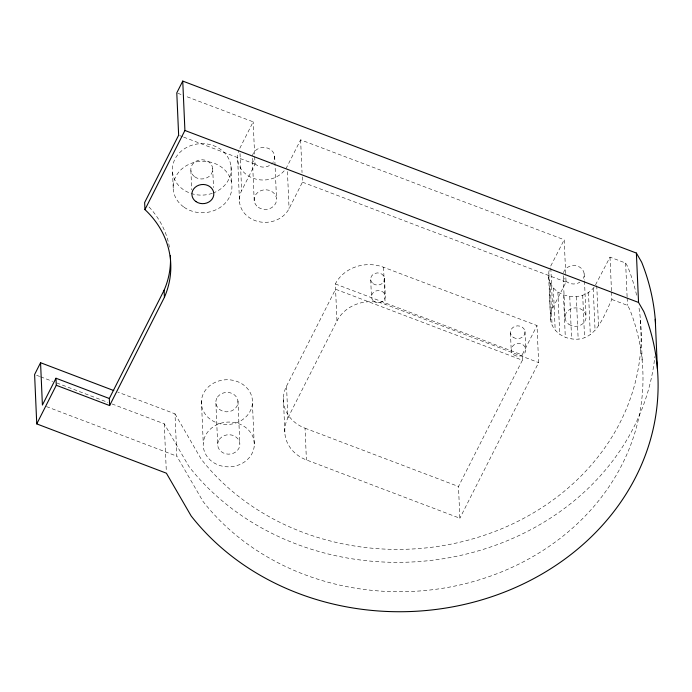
<?xml version="1.0" encoding="UTF-8"?>
<svg xmlns="http://www.w3.org/2000/svg" width="692" height="692" viewBox="0 0 692 692"><rect width="100%" height="100%" fill="white"/><g stroke="black" fill="none" stroke-linecap="round" stroke-linejoin="round"><path stroke-width="0.52" stroke-dasharray="3.46 2.59" d="M611.529 292.059L611.849 299.463C603.658 316.339 595.622 342.583 571.609 338.881C561.506 337.584 551.965 330.11 550.538 319.643L548.695 277.319L548.868 271.575L550.105 267.882M550.538 319.643L548.868 271.575M550.711 313.9L552.579 308.364L566.047 282.085L565.719 274.681M239.804 148.287L253.177 121.844L184.833 95.937M302.231 176.867L302.456 182.16L289.066 208.629A25.959 22.724 -2.5 0 1 254.794 220.489A25.959 22.724 -2.5 0 1 241.646 190.611L255.028 164.177L253.177 121.844M565.675 273.625L564.196 239.761L300.613 139.827L287.215 166.296A25.959 22.724 -2.5 0 1 253.99 178.536A25.959 22.724 -2.5 0 1 238.974 150.129M286.531 386.153L335.568 289.23L522.382 360.221L458.485 486.502L459.869 518.247L306.418 459.938A36.529 31.979 -2.5 0 1 287.915 417.899L286.531 386.153A36.529 31.979 -2.5 0 0 305.034 428.192L306.418 459.938M287.915 417.899L336.961 320.976L335.343 283.945A36.529 31.979 -2.5 0 1 383.558 267.25L537.009 325.56L538.627 362.591L459.869 518.247M522.382 360.221L522.149 354.927L537.009 325.56M636.588 295.19A240.894 210.896 -2.5 0 0 627.687 266.593L625.637 263.055L610.007 257.139L594.947 285.96M550.728 266.039L564.196 239.761M548.695 277.319C551.671 298.321 582.776 303.278 594.376 286.782M611.849 299.463L627.488 305.38L629.538 308.926A240.894 210.896 -2.5 0 1 510.549 568.037A240.894 210.896 -2.5 0 1 203.076 501.501L176.832 456.166L174.99 413.842L117.804 392.096M177.801 93.264L183.83 95.557M179.643 135.597L182.662 136.739M183.665 137.12L255.028 164.177M302.456 182.16L566.047 282.085M335.343 283.945L522.149 354.927M336.961 320.976A36.529 31.979 -2.5 0 1 385.176 304.29L538.627 362.591M305.034 428.192L458.485 486.502M36.607 375.289L39.626 376.431M40.629 376.811L52.687 381.404M56.709 382.927L107.961 402.415M111.983 403.946L164.238 423.815L188.994 466.598A255.694 223.845 -2.5 0 0 464.176 554.586A255.694 223.845 -2.5 0 0 654.848 356.57M46.416 406.576L176.832 456.166M174.99 413.842L201.225 459.177A240.894 210.896 -2.5 0 0 487.064 534.336A240.894 210.896 -2.5 0 0 638.82 306.729M640.489 320.379L642.332 362.703M625.637 263.055L627.116 296.92M627.16 297.975L627.488 305.38M610.007 257.139L611.486 290.995M596.755 285.614L598.511 325.82M593.234 288.434L595.085 330.759M588.477 292.439L590.319 334.764M584.178 273.695L584.455 280.044M584.498 281.108L586.02 316.028M582.707 295.233L584.55 337.566M576.324 296.643L578.166 338.968M569.758 296.557L571.609 338.881M565.07 318.164L563.219 275.84A10.536 9.23 -2.5 0 0 579.887 282.172M563.47 294.991L565.312 337.315M557.873 292.041L559.716 334.366M553.349 287.915L555.2 330.24M550.823 268.159L552.579 308.364M550.226 282.898L552.069 325.223M524.986 331.494L525.756 349.131M510.462 332.973L511.232 350.61M384.527 278.296L385.297 295.925M383.558 267.25L385.176 304.29M370.704 279.706L371.474 297.335M300.613 139.827L302.041 172.637M287.448 171.59L289.066 208.629M274.655 156.15L276.506 198.483M283.383 398.358L284.957 434.282M254.215 200.758L252.364 158.425A11.21 9.818 -2.5 0 0 260.322 166.737A11.21 9.818 -2.5 0 0 272.215 163.381M252.433 403.332A25.569 22.386 -2.5 0 1 212.712 420.874A25.569 22.386 -2.5 0 1 215.627 382.148A25.569 22.386 -2.5 0 1 252.433 403.332L254.284 445.657A25.569 22.386 -2.5 0 1 214.563 463.199A25.569 22.386 -2.5 0 1 217.478 424.473A25.569 22.386 -2.5 0 1 254.284 445.657M240.037 153.572L241.646 190.611M237.702 159.93L239.544 202.254M231.016 166.391L231.785 184.029M237.962 400.988L239.813 443.321M212.669 168.268L213.517 187.593M215.887 403.246L217.729 445.57M201.415 400.902L203.266 443.235M190.88 170.492L191.719 189.816M172.533 172.36L173.303 189.997M164.238 423.815L166.305 471.053M149.048 206.969A96.517 84.502 -2.5 0 1 168.294 241.88M168.744 243.8A96.517 84.502 -2.5 0 1 169.652 248.644M252.442 155.864A11.21 9.818 -2.5 0 1 267.622 148.114A11.21 9.818 -2.5 0 1 272.795 162.689M563.478 272.639A10.536 9.23 -2.5 0 1 577.128 266.005A10.536 9.23 -2.5 0 1 583.321 278.426M212.306 193.31A29.41 25.742 -2.5 0 1 172.68 165.959A29.41 25.742 -2.5 0 1 219.71 148.789A29.41 25.742 -2.5 0 1 213.318 192.947M216.786 398.263L215.965 400.703A11.107 9.723 -2.5 0 0 223.767 411.472A11.107 9.723 -2.5 0 0 237.062 405.97L237.884 403.531A11.107 9.723 -2.5 0 0 230.081 392.762A11.107 9.723 -2.5 0 0 216.786 398.263M218.629 440.588L217.807 443.036A11.107 9.723 -2.5 0 0 225.618 453.796A11.107 9.723 -2.5 0 0 238.913 448.295L239.735 445.856A11.107 9.723 -2.5 0 0 231.924 435.095A11.107 9.723 -2.5 0 0 218.629 440.588M184.037 207.211A29.41 25.742 -2.5 0 0 231.578 190.75A29.41 25.742 -2.5 0 0 192.013 163.078A29.41 25.742 -2.5 0 0 184.037 207.211M513.127 337.255A7.309 6.392 -2.5 0 0 524.934 333.163A7.309 6.392 -2.5 0 0 515.107 326.287A7.309 6.392 -2.5 0 0 513.127 337.255M373.239 283.772A6.946 6.081 -2.5 0 0 384.475 279.879A6.946 6.081 -2.5 0 0 375.125 273.34A6.946 6.081 -2.5 0 0 373.239 283.772M513.897 354.892A7.309 6.392 -2.5 0 0 525.704 350.801A7.309 6.392 -2.5 0 0 515.877 343.924A7.309 6.392 -2.5 0 0 513.897 354.892M374.009 301.409A6.946 6.081 -2.5 0 0 385.245 297.517A6.946 6.081 -2.5 0 0 375.894 290.977A6.946 6.081 -2.5 0 0 374.009 301.409M568.911 324.332A10.536 9.23 -2.5 0 0 585.951 318.432A10.536 9.23 -2.5 0 0 571.774 308.52A10.536 9.23 -2.5 0 0 568.911 324.332M258.306 207.315A11.21 9.818 -2.5 0 0 276.428 201.043A11.21 9.818 -2.5 0 0 261.342 190.49A11.21 9.818 -2.5 0 0 258.306 207.315M194.876 176.91A10.96 9.593 -2.5 0 0 212.591 170.768A10.96 9.593 -2.5 0 0 197.851 160.458A10.96 9.593 -2.5 0 0 194.876 176.91"/><path stroke-width="1.04" d="M113.791 390.573L40.56 362.72L34.6 374.519L36.754 423.902L166.391 473.198L191.156 515.972A255.694 223.845 -2.5 0 0 517.512 586.6A255.694 223.845 -2.5 0 0 643.811 311.564L638.543 302.447L636.38 253.064L182.749 81.085L176.789 92.884L178.64 135.217L144.637 202.557L144.948 209.615A96.517 84.502 -2.5 0 1 164.419 297.283L109.639 405.555L56.286 385.28L55.974 378.23L109.327 398.497L109.639 405.555M144.948 209.615L184.911 130.468L182.749 81.085M55.974 378.23L42.402 405.054L40.56 362.72M36.754 423.902L56.286 385.28M109.327 398.497L164.108 290.225A96.517 84.502 -2.5 0 0 170.379 255.478M184.911 130.468L638.543 302.447M636.38 253.064L641.657 262.182A255.694 223.845 -2.5 0 1 655.558 323.484M655.246 319.272L657.4 368.646M164.108 290.225L164.419 297.283M195.957 201.597A10.96 9.593 -2.5 0 0 213.672 195.464A10.96 9.593 -2.5 0 0 198.924 185.153A10.96 9.593 -2.5 0 0 195.957 201.597"/></g></svg>
